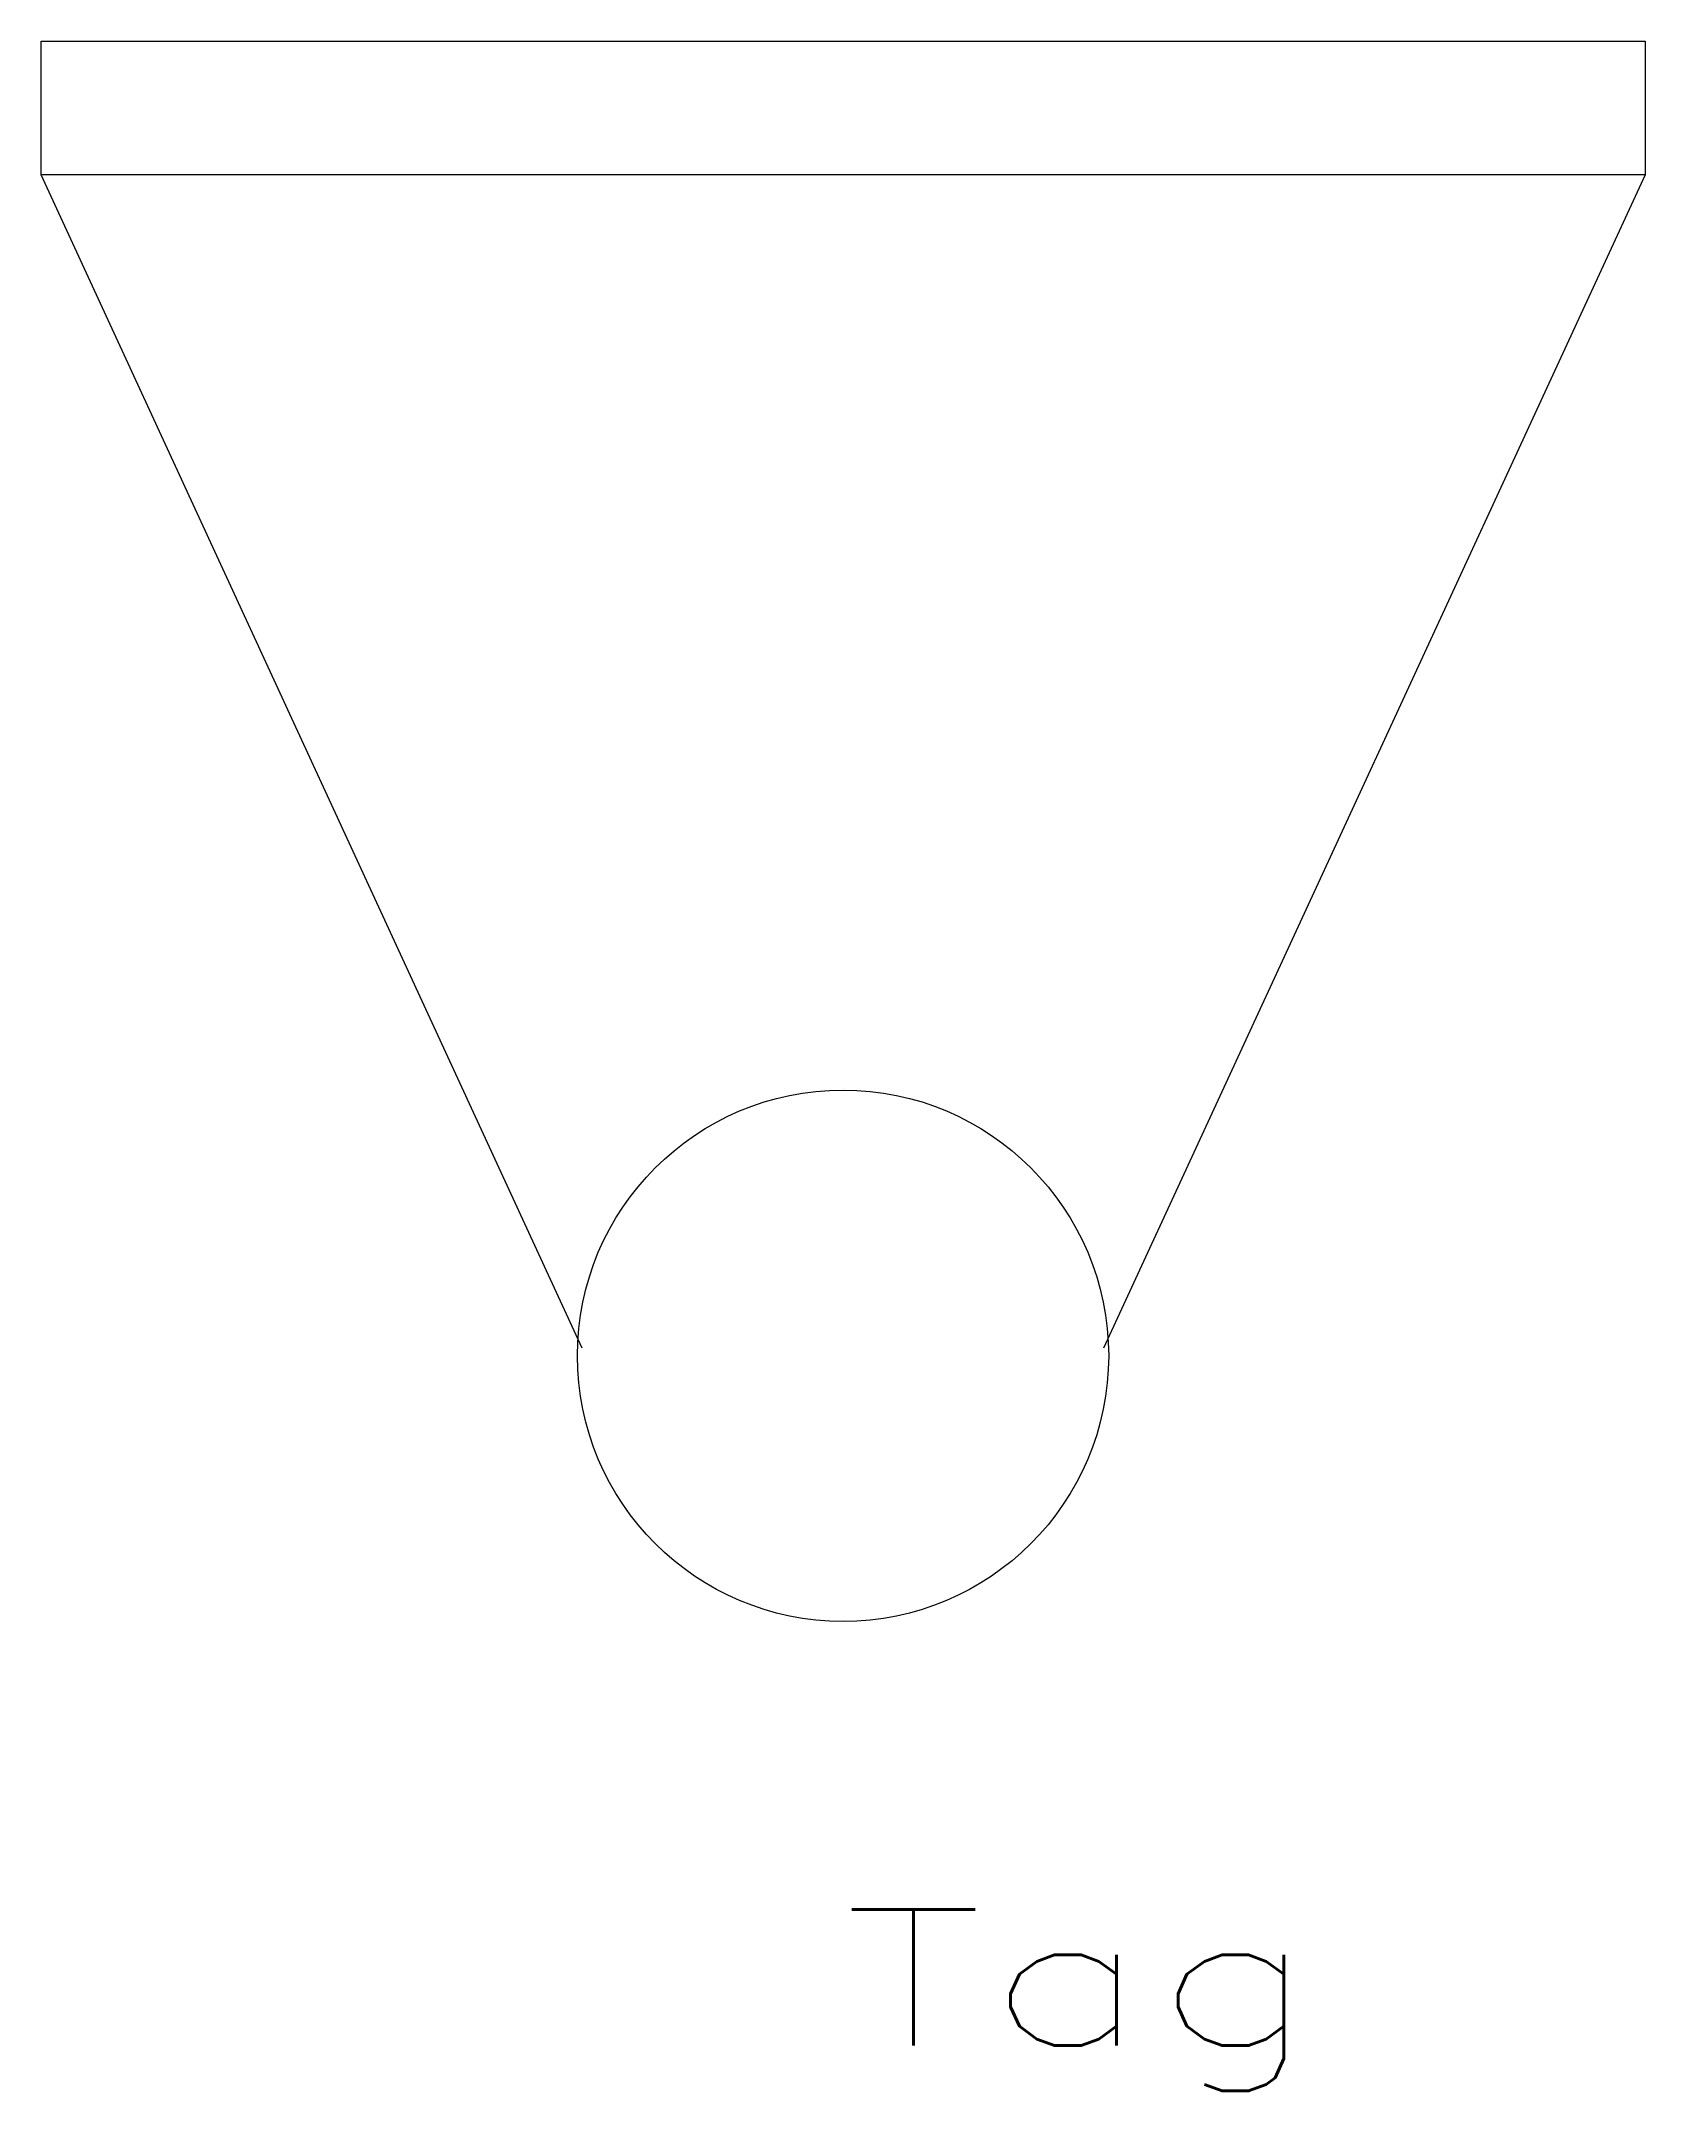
# Model space of a CAD drawing. Header units: inches. Extents: x -7.5 to 7.5, y -12.9 to 6.2.
import ezdxf
from ezdxf.enums import TextEntityAlignment as Align

# ---------------------------------------------------------------- set-up
doc = ezdxf.new("R2010")
doc.units = ezdxf.units.IN
doc.header["$MEASUREMENT"] = 0
doc.layers.get('0').update_dxf_attribs({"lineweight": 0})
doc.styles.add('STANDARD1', font='TXT.SHX')

msp = doc.modelspace()

# ---------------------------------------------------------------- linework, layer by layer
for p, q in [((-7.508, 4.994), (-7.508, 6.244)), ((-7.508, 6.244), (7.492, 6.244)), ((7.492, 6.244), (7.492, 4.994)), ((7.492, 4.994), (-7.508, 4.994)), ((-2.446, -5.974), (-7.508, 4.994)), ((7.492, 4.994), (2.429, -5.974))]:
    msp.add_line(p, q)
at = {"color": 7, "linetype": 'Continuous', "lineweight": 0}
msp.add_circle((-0.008, -6.046), 2.484, dxfattribs=at)

# ---------------------------------------------------------------- texts
at = {"color": 7, "linetype": 'Continuous', "style": 'STANDARD1', "width": 1.361111}
msp.add_text('Tag', height=1.272, dxfattribs=at).set_placement((-0.008, -12.495), (4.444, -12.495), align=Align.FIT)

doc.saveas('drawing.dxf')
